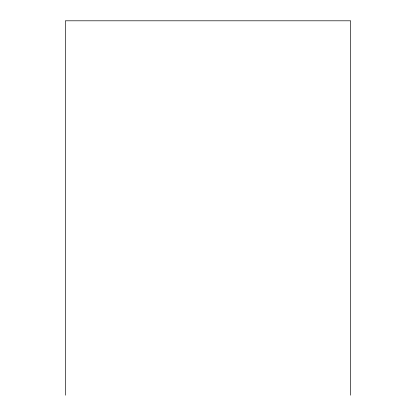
<?xml version="1.0" encoding="UTF-8"?>
<svg xmlns="http://www.w3.org/2000/svg" width="416" height="416" viewBox="0 0 416 416"><rect width="100%" height="100%" fill="white"/><g stroke="black" fill="none" stroke-linecap="round" stroke-linejoin="round"><path stroke-width="0.62" d="M350.657 395.2L350.657 20.8L65.343 20.8L65.343 395.2"/></g></svg>
